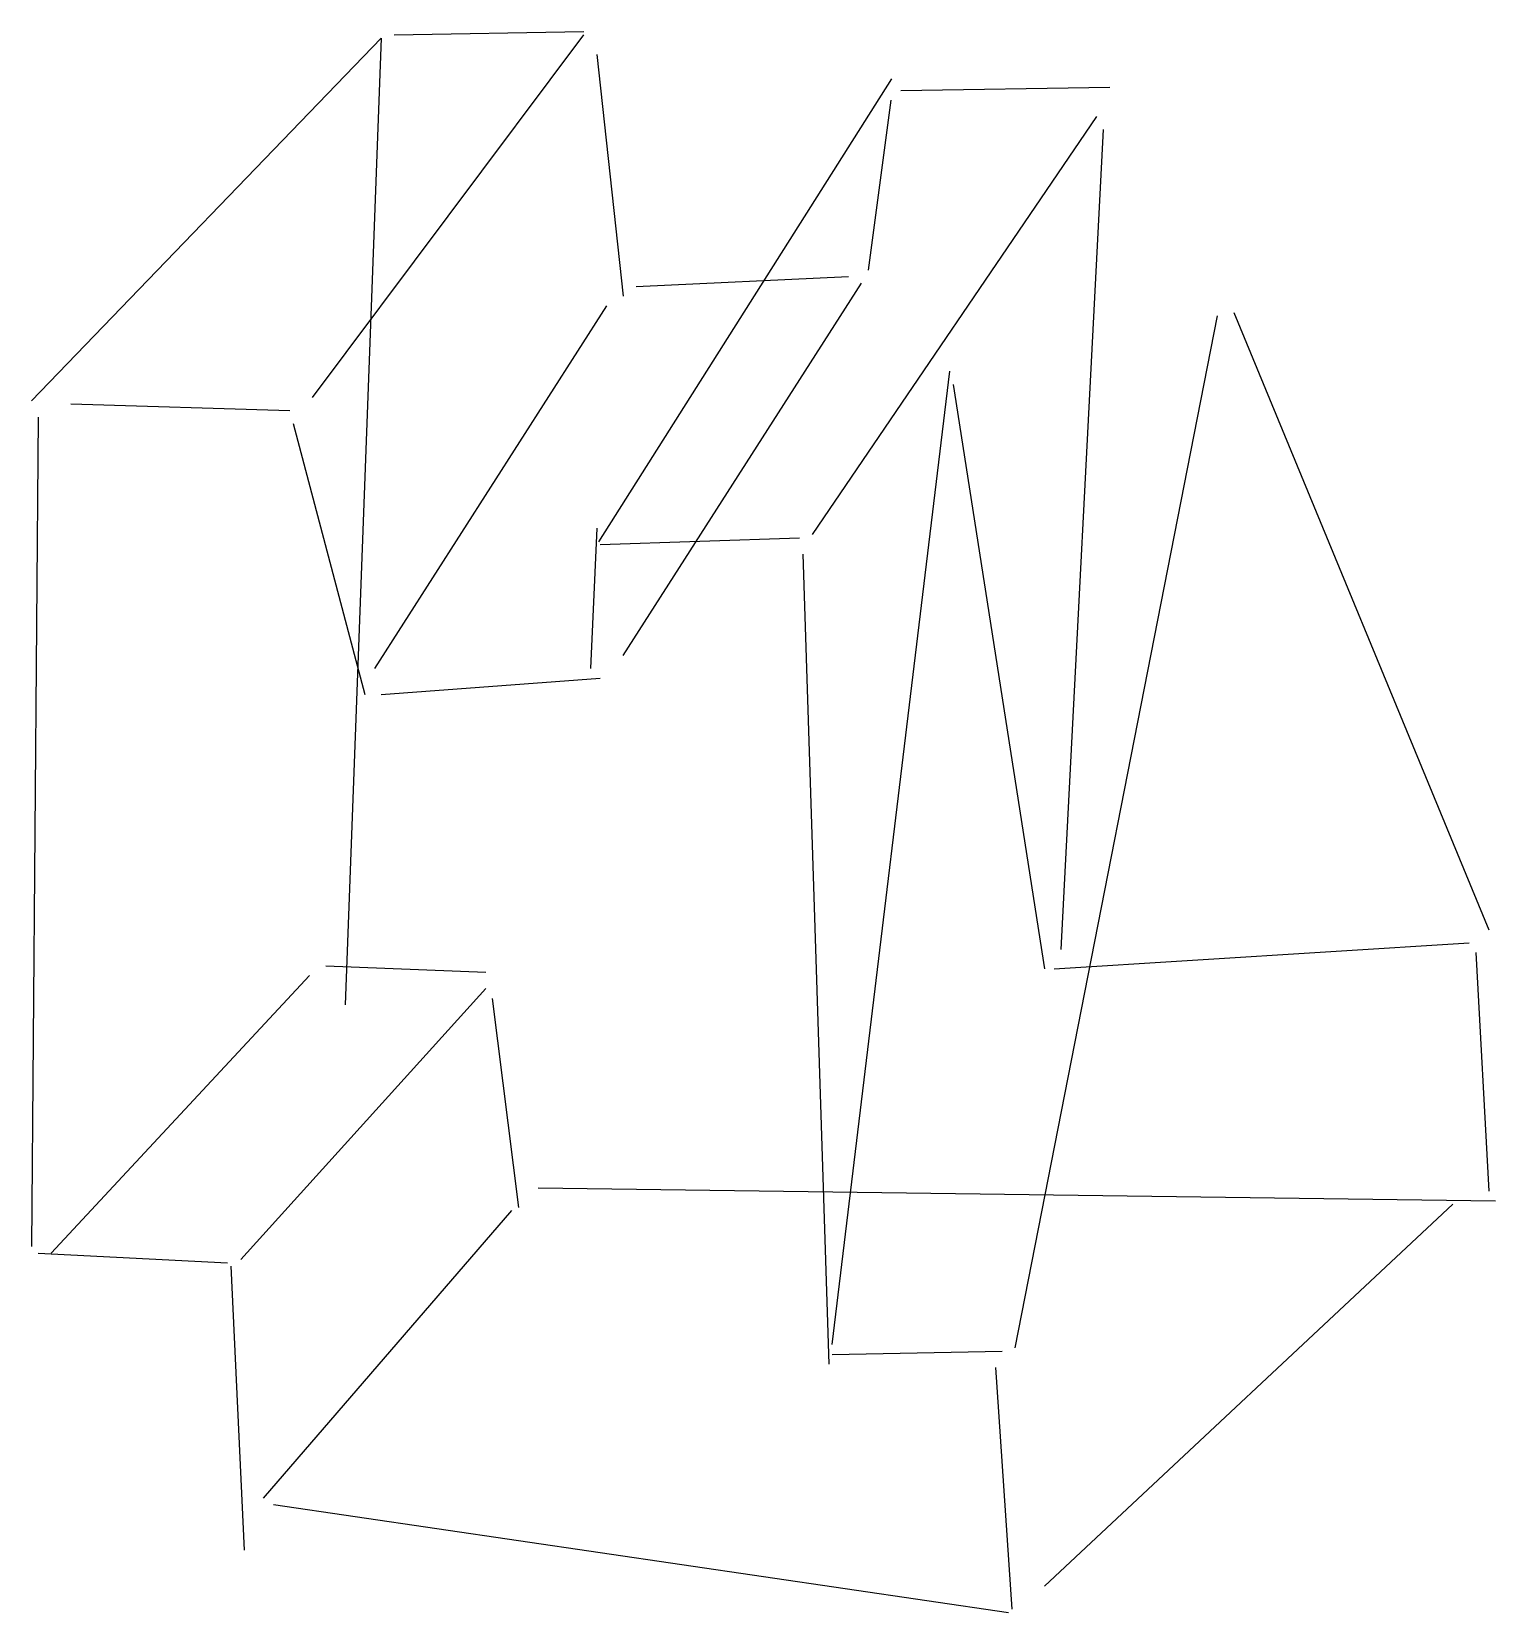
# Model space of a CAD drawing. Header units: metres. Extents: x -93 to 35, y -290 to -151.
import ezdxf

# ---------------------------------------------------------------- set-up
doc = ezdxf.new("R2010")
doc.units = ezdxf.units.M

msp = doc.modelspace()

# ---------------------------------------------------------------- linework, layer by layer
at = {"color": 0, "linetype": 'CONTINUOUS'}
for p, q in [((-93.050631, -183.807256), (-62.368297, -151.977918)), ((-68.390063, -183.520505), (-44.589748, -151.691167)), ((-62.368297, -151.977918), (-65.522555, -236.856151)), ((-61.221293, -151.691167), (-44.589748, -151.404416)), ((-43.442744, -153.411672), (-41.148738, -174.63123)), ((-43.262758, -196.195173), (-17.548723, -155.560649)), ((-16.774921, -156.565931), (1.577129, -156.27918)), ((-17.635174, -157.426183), (-19.642429, -172.337224)), ((-24.517192, -195.564038), (0.430126, -158.859937)), ((1.003628, -160.00694), (-2.724132, -231.981388)), ((-41.148738, -206.173817), (-20.215931, -173.484227)), ((-40.001735, -173.770978), (-21.362934, -172.910726)), ((-62.941798, -207.32082), (-42.582492, -175.491483)), ((12.473659, -176.064984), (34.840221, -230.260883)), ((-6.738644, -266.964984), (11.039905, -176.351735)), ((-22.796688, -266.678233), (-12.473659, -181.226498)), ((-12.186909, -182.373502), (-4.157886, -233.701893)), ((-89.609621, -184.094006), (-70.397319, -184.667508)), ((-92.477129, -185.241009), (-93.050631, -258.07571)), ((-70.110568, -185.814511), (-63.80205, -209.614826)), ((-43.442744, -194.990536), (-44.016246, -207.32082)), ((-43.155994, -196.42429), (-25.664196, -195.850789)), ((-25.377445, -197.284543), (-23.083438, -268.398738)), ((-62.368297, -209.614826), (-43.155994, -208.181073)), ((-3.297634, -233.701893), (33.119716, -231.407886)), ((33.693218, -232.268139), (34.840221, -253.200946)), ((-91.330126, -258.649211), (-68.676814, -234.275394)), ((-67.24306, -233.415142), (-53.192271, -233.988644)), ((-74.69858, -259.222713), (-53.192271, -235.422397)), ((-52.61877, -236.28265), (-50.324763, -254.6347)), ((-48.604259, -252.914196), (35.413722, -254.061199)), ((-72.691325, -280.155521), (-50.898265, -254.921451)), ((31.685962, -254.34795), (-4.157886, -287.897792)), ((-92.477129, -258.649211), (-75.845584, -259.509464)), ((-75.558833, -259.796215), (-74.41183, -284.743533)), ((-22.796688, -267.538486), (-7.885647, -267.251735)), ((-8.459148, -268.685489), (-7.025394, -289.905047)), ((-71.831073, -280.729022), (-7.312145, -290.191798))]:
    msp.add_line(p, q, dxfattribs=at)

doc.saveas('drawing.dxf')
